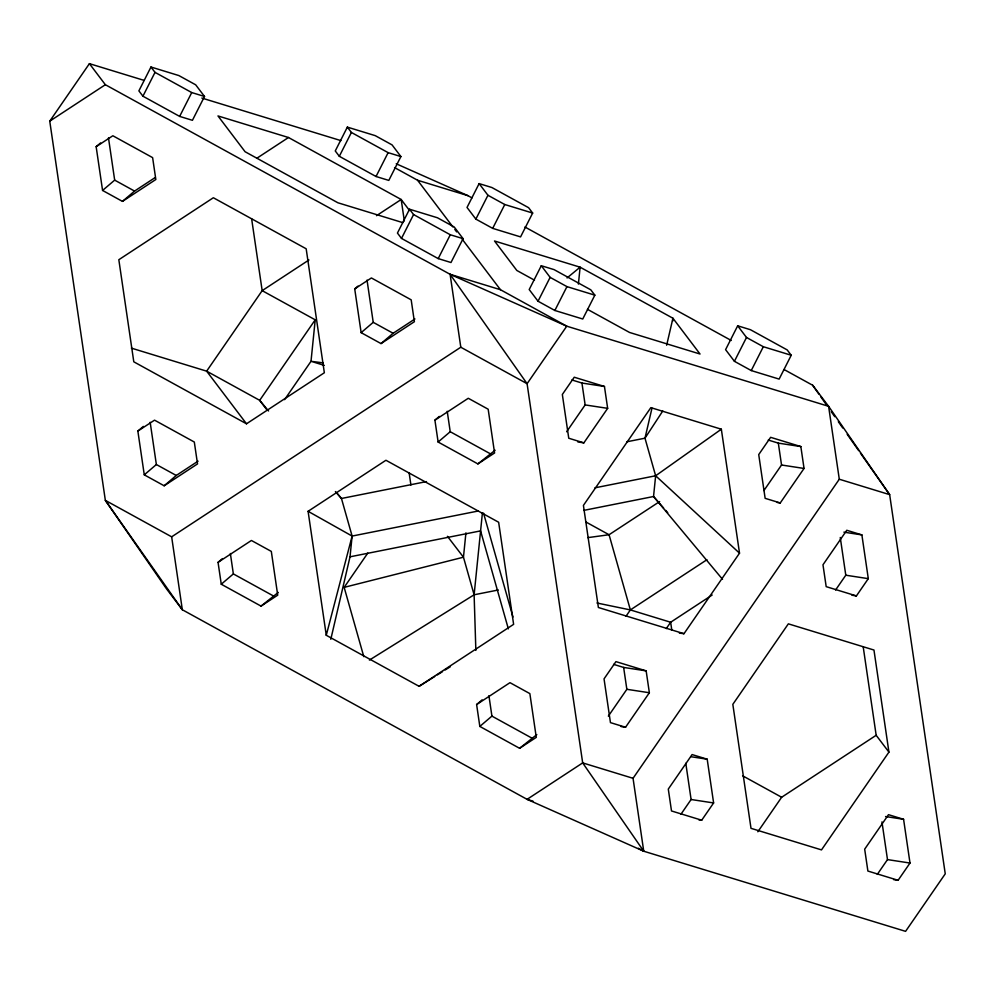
<?xml version="1.0" encoding="UTF-8"?>
<svg xmlns="http://www.w3.org/2000/svg" width="995" height="995" viewBox="0 0 995 995"><rect width="100%" height="100%" fill="white"/><g stroke="black" fill="none" stroke-linecap="round" stroke-linejoin="round"><path stroke-width="1.49" d="M251.623 218.713L262.17 290.652L315.216 319.818L311.012 361.309L284.57 399.654M330.8 639.287L350.016 556.814L352.118 536.069L341.459 498.483L336.534 492.575M465.921 532.86L463.459 557.2L474.117 594.786L475.859 650.394M369.394 660.095L474.117 594.786L482.388 513.097M578.406 284.097L580.11 267.182L494.515 240.989L516.828 270.466L534.477 280.18M651.974 408.199L644.984 438.186L655.643 475.772L653.541 496.517L722.507 579.289M672.62 321.31L672.931 318.238L580.11 267.182L567.063 277.941M666.65 345.228L672.931 318.238L700.032 354.021L629.536 332.454L587.436 309.308M434.715 676.525L419.082 686.314L326.273 635.27L352.118 536.069L478.135 511.032M150.966 67.013L138.89 90.868L142.932 96.204L179.647 116.403L192.433 120.308L204.51 96.465L195.679 84.811L178.851 75.558L150.966 67.013L155.021 72.361L191.736 92.56L204.51 96.465M142.932 96.204L155.021 72.361M179.647 116.403L191.736 92.56M347.354 127.111L335.265 150.954L339.32 156.302L376.035 176.501L388.809 180.406L400.898 156.563L392.067 144.897L375.239 135.643L347.354 127.111L351.397 132.459L388.125 152.645L400.898 156.563M339.32 156.302L351.397 132.459M376.035 176.501L388.125 152.645M409.53 209.224L397.44 233.066L401.495 238.414L438.21 258.6L450.984 262.518L463.073 238.663L454.242 227.009L437.414 217.756L409.53 209.224L413.572 214.559L450.287 234.758L463.073 238.663M401.495 238.414L413.572 214.559M438.21 258.6L450.287 234.758M479.117 183.602L467.028 207.458L475.859 219.111L492.687 228.365L520.572 236.897L532.661 213.054L528.619 207.706L491.891 187.52L479.117 183.602L487.948 195.269L504.776 204.522L532.661 213.054M475.859 219.111L487.948 195.269M492.687 228.365L504.776 204.522M541.292 265.715L529.203 289.557L538.034 301.224L554.862 310.477L582.747 319.009L594.836 295.154L590.781 289.819L554.066 269.62L541.292 265.715L550.123 277.369L566.951 286.622L594.836 295.154M538.034 301.224L550.123 277.369M554.862 310.477L566.951 286.622M737.681 325.8L725.591 349.655L734.422 361.309L751.25 370.563L779.135 379.095L791.224 355.252L787.169 349.904L750.454 329.718L737.681 325.8L746.499 337.467L763.327 346.72L791.224 355.252M734.422 361.309L746.499 337.467M751.25 370.563L763.327 346.72M662.769 410.997L644.984 438.186L626.763 441.805M784.159 369.58L812.666 385.252L828.599 406.308L889.654 494.639L945.25 873.834L905.587 931.345L643.74 851.222L527.089 799.346L182.334 609.748L166.401 588.692L105.346 500.361L49.75 121.166L89.413 63.655L144.151 80.408M315.216 319.818L259.683 400.338L266.909 409.878M363.797 656.65L344.158 587.361L367.802 553.083M566.64 431.755L585.147 404.915L581.938 383.038L571.876 379.953M583.866 442.862L607.659 408.348L604.45 386.47L574.239 377.229L562.337 394.48L568.754 438.235L583.866 442.862L577.859 441.942M626.042 616.191L630.37 609.923L706.923 559.725M666.264 628.604L670.655 622.248L712.171 595.022M608.343 716.139L626.85 689.311L623.641 667.434L613.567 664.349M763.911 490.56L781.535 465.001L778.326 443.123L768.264 440.051M683.988 633.691L739.521 553.17L721.338 429.206L650.842 407.639L583.418 505.41L598.381 607.497L683.988 633.691L679.374 633.094M625.556 727.245L649.362 692.744L646.153 670.866L615.942 661.625L604.04 678.876L610.457 722.631L625.556 727.245L621.054 726.561M780.254 502.948L804.047 468.446L800.838 446.568L770.627 437.327L758.725 454.578L765.143 498.333L780.254 502.948L777.244 502.487M638.33 848.237L643.74 851.222L633.044 778.301L839.295 479.229L828.599 406.308L566.752 326.186L450.101 274.309L105.358 84.712L89.413 63.655M680.903 814.296L691.102 799.507L685.791 763.302M835.589 589.998L845.787 575.209L840.265 537.499M701.711 820.203L713.614 802.953L707.196 759.197L692.097 754.571L668.292 789.085L671.501 810.962L701.711 820.203L698.714 819.743M856.409 595.905L868.299 578.655L861.881 534.9L846.782 530.273L822.977 564.787L826.186 586.652L856.409 595.905L851.907 595.221M757.842 831.77L781.647 797.256L876.172 735.28L863.212 646.899M888.933 752.12L821.497 849.892L751.001 828.325L732.83 704.348L788.351 623.84L873.958 650.033L888.933 752.12L876.172 735.28M877.291 874.394L887.49 859.605L881.956 821.882M898.099 880.301L910.002 863.038L903.584 819.295L888.485 814.669L864.68 849.17L867.889 871.048L898.099 880.301L893.597 879.605M96.154 146.7L112.845 135.755L152.621 157.633L155.829 179.51L122.46 201.388L102.572 190.443L96.154 146.7L100.557 142.944M102.572 190.443L114.674 180.132L108.48 137.895M122.46 201.388L134.561 191.077L155.096 177.607M137.857 431.084L154.536 420.151L194.311 442.029L197.52 463.906L164.163 485.784L144.275 474.839L137.857 431.084L143.355 426.395M354.717 288.898L371.396 277.953L411.184 299.831L414.38 321.708L381.023 343.586L361.135 332.653L354.717 288.898L358.013 286.087M144.275 474.839L156.364 464.528L150.17 422.278M164.163 485.784L176.252 475.461L198.067 461.158M361.135 332.653L373.224 322.33L367.031 280.092M381.023 343.586L393.124 333.275L414.94 318.972M218.054 562.349L251.412 540.472L271.312 551.404L277.717 595.159L261.038 606.104L221.263 584.227L218.054 562.349L222.457 558.593M221.263 584.227L233.352 573.916L230.367 553.494M434.914 420.151L468.284 398.274L488.172 409.219L494.577 452.974L477.898 463.906L438.123 442.029L434.914 420.151L439.317 416.407M438.123 442.029L450.225 431.718L447.228 411.296M261.038 606.104L278.264 592.423M477.898 463.906L495.137 450.225M476.617 704.547L509.975 682.669L529.862 693.614L536.28 737.37L519.601 748.302L479.826 726.425L476.617 704.547L482.115 699.858M479.826 726.425L491.916 716.114L488.918 695.692M519.601 748.302L536.827 734.621M594.91 487.836L655.643 475.772L721.338 429.206M49.75 121.166L105.358 84.712M256.71 158.342L288.488 137.509L401.184 199.498L409.554 210.554M308.947 259.981L262.17 290.652L206.649 371.16L246.499 423.795L324.345 372.752L306.174 248.787L213.353 197.744L118.828 259.72L133.79 361.807L246.499 423.795M376.508 215.679L401.184 199.498L404.343 220.989M171.65 536.827L182.334 609.748L105.346 500.361L171.65 536.827L460.797 347.23L527.089 383.697L582.684 762.891L643.74 851.222M326.273 635.27L308.089 511.306L385.936 460.262L498.644 522.251L513.619 624.338L419.082 686.314M659.66 501.555L609.064 534.738L587.809 537.636M437.327 674.896L442.539 671.625M445.138 669.996L450.349 666.737M344.158 587.361L463.459 557.2L447.427 536.305M426.482 481.592L341.459 498.483L335.39 491.555M350.016 556.814L480.585 530.882L508.358 628.865M583.704 510.398L653.541 496.517L663.665 508.072M474.117 594.786L498.333 589.985M323.313 362.889L311.012 361.309L324.295 365.376M581.938 383.038L604.45 386.47M585.147 404.915L607.659 408.348M778.326 443.123L800.838 446.568M781.535 465.001L804.047 468.446M843.884 532.151L861.881 534.9M845.787 575.209L868.299 578.655M623.641 667.434L646.153 670.866M626.85 689.311L649.362 692.744M690.692 756.673L707.196 759.197M885.575 816.534L903.584 819.295M691.102 799.507L713.614 802.953M887.49 859.605L910.002 863.038M596.963 603.007L630.37 609.923L670.655 622.248L671.774 629.897M201.848 98.057L340.912 140.618M288.488 137.509L217.98 115.942L245.081 151.725L337.902 202.781L402.838 222.644M394.555 167.595L417.564 180.244L467.911 195.654L471.991 197.893M450.101 274.309L500.46 289.719L566.752 326.186L527.089 383.697L450.101 274.309L460.797 347.23M839.295 479.229L889.654 494.639L860.451 453.148M131.377 348.126L206.649 371.16L259.683 400.338L268.55 410.972M633.044 778.301L582.684 762.891L527.089 799.346L533.009 801.162M396.234 163.777L467.911 195.654M524.925 227.009L731.225 340.464M114.674 180.132L134.561 191.077M373.224 322.33L393.124 333.275M450.225 431.718L490 453.596M585.98 522.039L609.064 534.738L630.37 609.923M742.631 775.801L781.647 797.256M156.364 464.528L176.252 475.461M233.352 573.916L273.14 595.794M491.916 716.114L531.691 737.991M308.089 511.306L352.118 536.069M655.643 475.772L739.521 553.17M665.692 510.373L667.72 512.686M417.564 180.244L452.949 226.984M454.814 229.447L456.68 231.91M462.265 239.285L500.46 289.719M812.666 385.252L818.86 394.057M820.626 396.57L826.82 405.375M831.248 411.656L834.78 416.681M838.325 421.718L842.753 427.999M847.18 434.293L858.685 450.635M483.52 513.097L512.985 617.024M409.132 472.836L410.91 485.025"/></g></svg>
